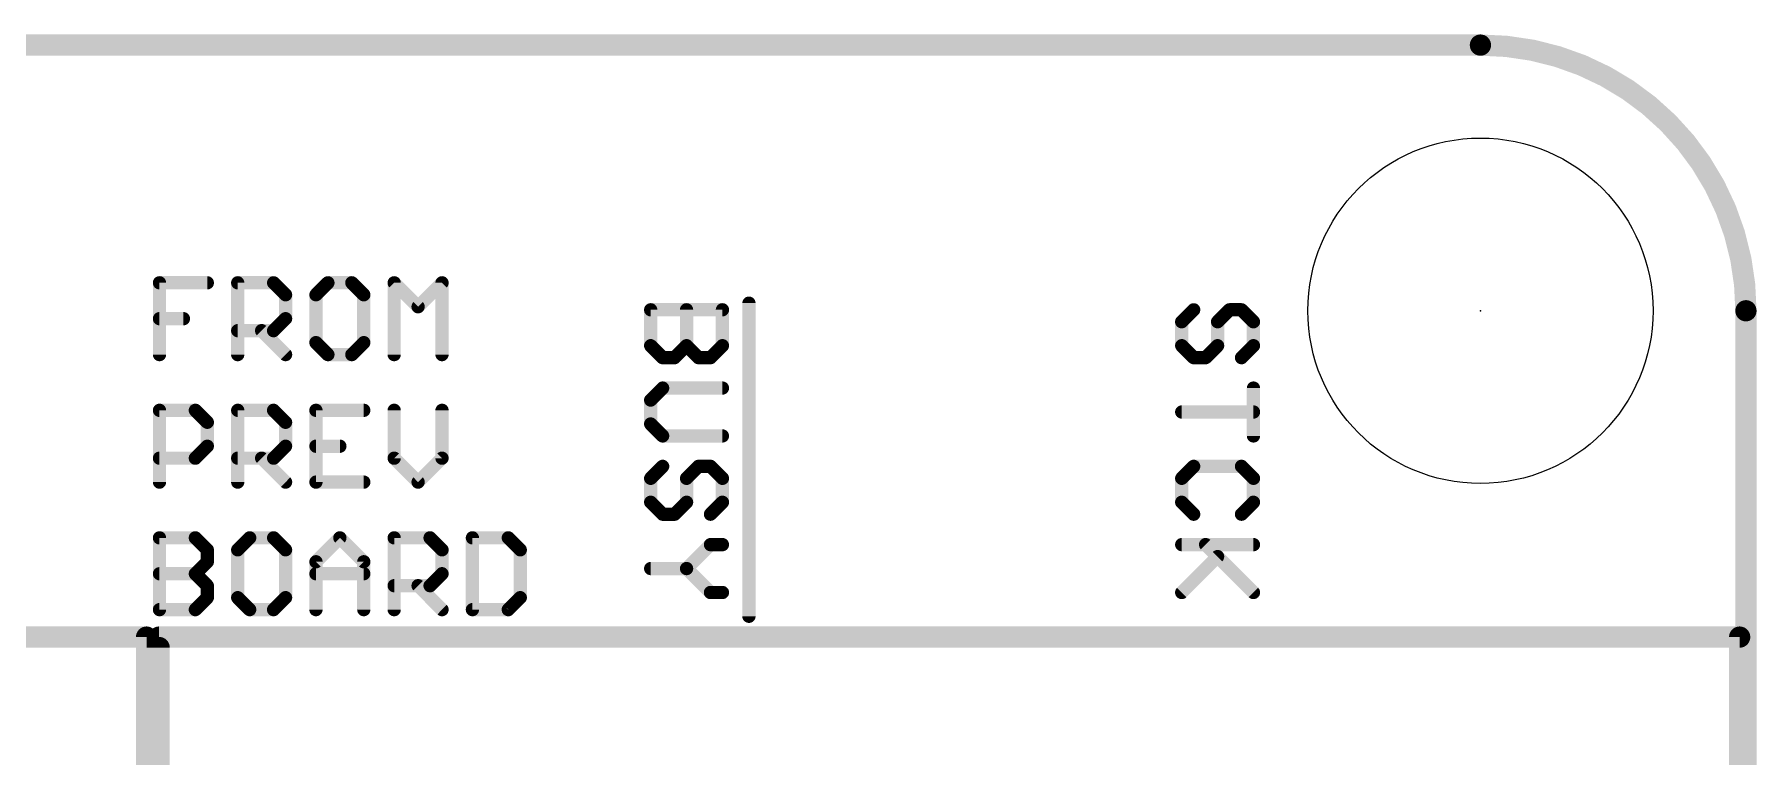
# Model space of a CAD drawing. Extents: x -0.1 to 74.4, y -25.4 to 49.6.
# Drawn here: x 57.29 to 73.76, y 42.73 to 49.63 of the extents above; entities that cross this region are included whole.
import ezdxf

# ---------------------------------------------------------------- set-up
doc = ezdxf.new("R2010")
doc.units = 0
for name, color, linetype in [('15', 12, 'CONTINUOUS'), ('16', 132, 'CONTINUOUS'), ('20', 53, 'CONTINUOUS'), ('21', 41, 'CONTINUOUS'), ('23', 53, 'CONTINUOUS')]:
    doc.layers.add(name, color=color, linetype=linetype)

msp = doc.modelspace()

# ---------------------------------------------------------------- linework, layer by layer
at = {"layer": '15', "const_width": 0.2032}
for points in [[(2.54, 49.53), (71.12, 49.53)], [(73.66, 46.99), (73.66, 2.54)]]:
    msp.add_lwpolyline(points, dxfattribs=at)
at = {"layer": '15'}
for points, const_width in [([(73.66, 46.99, 0.4142), (71.12, 49.53)], 0.2032), ([(71.12, 49.5808, 1), (71.12, 49.4792)], 0.1016), ([(71.12, 49.4792, 1), (71.12, 49.5808)], 0.1016), ([(73.7108, 46.99, 1), (73.6092, 46.99)], 0.1016), ([(73.6092, 46.99, 1), (73.7108, 46.99)], 0.1016)]:
    msp.add_lwpolyline(points, format="xyb", dxfattribs=dict(at, const_width=const_width))
at = {"layer": '16', "const_width": 0.2032}
for points in [[(2.54, 49.53), (71.12, 49.53)], [(73.66, 46.99), (73.66, 2.54)]]:
    msp.add_lwpolyline(points, dxfattribs=at)
at = {"layer": '16'}
for points, const_width in [([(73.66, 46.99, 0.4142), (71.12, 49.53)], 0.2032), ([(71.12, 49.5808, 1), (71.12, 49.4792)], 0.1016), ([(71.12, 49.4792, 1), (71.12, 49.5808)], 0.1016), ([(73.7108, 46.99, 1), (73.6092, 46.99)], 0.1016), ([(73.6092, 46.99, 1), (73.7108, 46.99)], 0.1016)]:
    msp.add_lwpolyline(points, format="xyb", dxfattribs=dict(at, const_width=const_width))
at = {"layer": '20', "const_width": 0.2032}
for points in [[(71.12, 49.53), (2.54, 49.53)], [(73.66, 2.54), (73.66, 46.99)]]:
    msp.add_lwpolyline(points, dxfattribs=at)
at = {"layer": '20'}
for points, const_width in [([(73.66, 46.99, 0.4142), (71.12, 49.53)], 0.2032), ([(71.12, 49.5808, 1), (71.12, 49.4792)], 0.1016), ([(71.12, 49.4792, 1), (71.12, 49.5808)], 0.1016), ([(73.7108, 46.99, 1), (73.6092, 46.99)], 0.1016), ([(73.6092, 46.99, 1), (73.7108, 46.99)], 0.1016)]:
    msp.add_lwpolyline(points, format="xyb", dxfattribs=dict(at, const_width=const_width))
msp.add_circle((71.12, 46.99), 1.651, dxfattribs=at)
at = {"layer": '21'}
for points, const_width in [([(58.5153, 47.2573, 1), (58.4517, 47.2573)], 0.0635), ([(58.4835, 47.289, 1), (58.4835, 47.2255)], 0.0635), ([(58.9411, 47.2255, 1), (58.9411, 47.289)], 0.0635), ([(59.2637, 47.2573, 1), (59.2002, 47.2573)], 0.0635), ([(59.2319, 47.289, 1), (59.2319, 47.2255)], 0.0635), ([(59.5976, 47.2797, 1), (59.5527, 47.2348)], 0.0635), ([(59.5751, 47.2255, 1), (59.5751, 47.289)], 0.0635), ([(60.0947, 47.289, 1), (60.0947, 47.2255)], 0.0635), ([(60.1172, 47.2348, 1), (60.0723, 47.2797)], 0.0635), ([(60.346, 47.2797, 1), (60.3011, 47.2348)], 0.0635), ([(60.3235, 47.2255, 1), (60.3235, 47.289)], 0.0635), ([(60.7605, 47.2573, 1), (60.697, 47.2573)], 0.0635), ([(60.7512, 47.2797, 1), (60.7063, 47.2348)], 0.0635), ([(61.2181, 47.2573, 1), (61.1546, 47.2573)], 0.0635), ([(61.2088, 47.2348, 1), (61.1639, 47.2797)], 0.0635), ([(59.7213, 47.1429, 1), (59.6578, 47.1429)], 0.0635), ([(59.6671, 47.1204, 1), (59.712, 47.1653)], 0.0635), ([(60.0121, 47.1429, 1), (59.9486, 47.1429)], 0.0635), ([(59.9579, 47.1653, 1), (60.0028, 47.1204)], 0.0635), ([(60.4697, 47.1429, 1), (60.4062, 47.1429)], 0.0635), ([(60.4155, 47.1204, 1), (60.4604, 47.1653)], 0.0635), ([(64.1541, 47.0627, 1), (64.0906, 47.0627)], 0.0635), ([(58.4835, 46.9458, 1), (58.4835, 46.8823)], 0.0635), ([(58.7123, 46.8823, 1), (58.7123, 46.9458)], 0.0635), ([(59.712, 46.8916, 1), (59.6671, 46.9365)], 0.0635), ([(60.9351, 47.0509, 1), (60.98, 47.006)], 0.0635), ([(60.9351, 47.006, 1), (60.98, 47.0509)], 0.0635), ([(63.1825, 47.0309, 1), (63.1825, 46.9674)], 0.0635), ([(63.2143, 46.9992, 1), (63.1508, 46.9992)], 0.0635), ([(63.5574, 46.9992, 1), (63.4939, 46.9992)], 0.0635), ([(63.9006, 46.9992, 1), (63.8371, 46.9992)], 0.0635), ([(63.8689, 46.9674, 1), (63.8689, 47.0309)], 0.0635), ([(68.3993, 46.9767, 1), (68.3544, 47.0216)], 0.0635), ([(68.7201, 47.0309, 1), (68.7201, 46.9674)], 0.0635), ([(68.7425, 46.9767, 1), (68.6976, 47.0216)], 0.0635), ([(68.8569, 47.0216, 1), (68.812, 46.9767)], 0.0635), ([(68.8345, 46.9674, 1), (68.8345, 47.0309)], 0.0635), ([(59.2319, 46.8314, 1), (59.2319, 46.7679)], 0.0635), ([(59.4832, 46.8221, 1), (59.4383, 46.7772)], 0.0635), ([(59.5527, 46.8221, 1), (59.5976, 46.7772)], 0.0635), ([(59.5751, 46.7679, 1), (59.5751, 46.8314)], 0.0635), ([(59.6578, 46.9141, 1), (59.7213, 46.9141)], 0.0635), ([(68.2943, 46.8848, 1), (68.2308, 46.8848)], 0.0635), ([(68.24, 46.9072, 1), (68.285, 46.8623)], 0.0635), ([(68.6374, 46.8848, 1), (68.5739, 46.8848)], 0.0635), ([(68.5832, 46.9072, 1), (68.6281, 46.8623)], 0.0635), ([(68.9806, 46.8848, 1), (68.9171, 46.8848)], 0.0635), ([(68.9264, 46.8623, 1), (68.9713, 46.9072)], 0.0635), ([(59.6671, 46.5484, 1), (59.712, 46.5934)], 0.0635), ([(59.9486, 46.6853, 1), (60.0121, 46.6853)], 0.0635), ([(60.0028, 46.7077, 1), (59.9579, 46.6628)], 0.0635), ([(60.0947, 46.6027, 1), (60.0947, 46.5391)], 0.0635), ([(60.0723, 46.5484, 1), (60.1172, 46.5934)], 0.0635), ([(60.3011, 46.5934, 1), (60.346, 46.5484)], 0.0635), ([(60.3235, 46.5391, 1), (60.3235, 46.6027)], 0.0635), ([(60.4062, 46.6853, 1), (60.4697, 46.6853)], 0.0635), ([(60.4604, 46.6628, 1), (60.4155, 46.7077)], 0.0635), ([(63.205, 46.6784, 1), (63.16, 46.6335)], 0.0635), ([(63.1508, 46.656, 1), (63.2143, 46.656)], 0.0635), ([(63.4939, 46.656, 1), (63.5574, 46.656)], 0.0635), ([(63.5481, 46.6784, 1), (63.5032, 46.6335)], 0.0635), ([(63.5481, 46.6335, 1), (63.5032, 46.6784)], 0.0635), ([(63.8371, 46.656, 1), (63.9006, 46.656)], 0.0635), ([(63.8913, 46.6335, 1), (63.8464, 46.6784)], 0.0635), ([(68.285, 46.6784, 1), (68.24, 46.6335)], 0.0635), ([(68.2308, 46.656, 1), (68.2943, 46.656)], 0.0635), ([(68.5739, 46.656, 1), (68.6374, 46.656)], 0.0635), ([(68.6281, 46.6335, 1), (68.5832, 46.6784)], 0.0635), ([(68.9171, 46.656, 1), (68.9806, 46.656)], 0.0635), ([(68.9713, 46.6335, 1), (68.9264, 46.6784)], 0.0635), ([(58.4517, 46.5709, 1), (58.5153, 46.5709)], 0.0635), ([(59.2002, 46.5709, 1), (59.2637, 46.5709)], 0.0635), ([(60.697, 46.5709, 1), (60.7605, 46.5709)], 0.0635), ([(61.1546, 46.5709, 1), (61.2181, 46.5709)], 0.0635), ([(63.2969, 46.5733, 1), (63.2969, 46.5098)], 0.0635), ([(63.2744, 46.5191, 1), (63.3193, 46.564)], 0.0635), ([(63.3888, 46.564, 1), (63.4337, 46.5191)], 0.0635), ([(63.4113, 46.5098, 1), (63.4113, 46.5733)], 0.0635), ([(63.6401, 46.5733, 1), (63.6401, 46.5098)], 0.0635), ([(63.6176, 46.5191, 1), (63.6625, 46.564)], 0.0635), ([(63.732, 46.564, 1), (63.7769, 46.5191)], 0.0635), ([(63.7545, 46.5098, 1), (63.7545, 46.5733)], 0.0635), ([(68.3769, 46.5733, 1), (68.3769, 46.5098)], 0.0635), ([(68.3544, 46.5191, 1), (68.3993, 46.564)], 0.0635), ([(68.4688, 46.564, 1), (68.5137, 46.5191)], 0.0635), ([(68.4913, 46.5098, 1), (68.4913, 46.5733)], 0.0635), ([(68.812, 46.564, 1), (68.8569, 46.5191)], 0.0635), ([(63.2969, 46.2825, 1), (63.2969, 46.219)], 0.0635), ([(63.3193, 46.2283, 1), (63.2744, 46.2732)], 0.0635), ([(63.8689, 46.219, 1), (63.8689, 46.2825)], 0.0635), ([(68.9806, 46.2507, 1), (68.9171, 46.2507)], 0.0635), ([(63.2143, 46.1364, 1), (63.1508, 46.1364)], 0.0635), ([(63.16, 46.1588, 1), (63.205, 46.1139)], 0.0635), ([(58.5153, 46.0381, 1), (58.4517, 46.0381)], 0.0635), ([(58.4835, 46.0698, 1), (58.4835, 46.0063)], 0.0635), ([(58.8491, 46.0605, 1), (58.8042, 46.0156)], 0.0635), ([(58.8267, 46.0063, 1), (58.8267, 46.0698)], 0.0635), ([(58.9728, 45.9237, 1), (58.9093, 45.9237)], 0.0635), ([(58.9186, 45.9012, 1), (58.9635, 45.9461)], 0.0635), ([(59.2637, 46.0381, 1), (59.2002, 46.0381)], 0.0635), ([(59.2319, 46.0698, 1), (59.2319, 46.0063)], 0.0635), ([(59.5976, 46.0605, 1), (59.5527, 46.0156)], 0.0635), ([(59.5751, 46.0063, 1), (59.5751, 46.0698)], 0.0635), ([(59.7213, 45.9237, 1), (59.6578, 45.9237)], 0.0635), ([(59.6671, 45.9012, 1), (59.712, 45.9461)], 0.0635), ([(59.9803, 46.0698, 1), (59.9803, 46.0063)], 0.0635), ([(60.0121, 46.0381, 1), (59.9486, 46.0381)], 0.0635), ([(60.4379, 46.0063, 1), (60.4379, 46.0698)], 0.0635), ([(60.7605, 46.0381, 1), (60.697, 46.0381)], 0.0635), ([(61.2181, 46.0381, 1), (61.1546, 46.0381)], 0.0635), ([(63.205, 45.93, 1), (63.16, 45.8851)], 0.0635), ([(68.2625, 46.0537, 1), (68.2625, 45.9902)], 0.0635), ([(68.9489, 45.9902, 1), (68.9489, 46.0537)], 0.0635), ([(63.1508, 45.9076, 1), (63.2143, 45.9076)], 0.0635), ([(63.2969, 45.8249, 1), (63.2969, 45.7614)], 0.0635), ([(63.2744, 45.7707, 1), (63.3193, 45.8156)], 0.0635), ([(63.8689, 45.7614, 1), (63.8689, 45.8249)], 0.0635), ([(68.9171, 45.7932, 1), (68.9806, 45.7932)], 0.0635), ([(58.4835, 45.6122, 1), (58.4835, 45.5487)], 0.0635), ([(58.8042, 45.6029, 1), (58.8491, 45.558)], 0.0635), ([(58.8267, 45.5487, 1), (58.8267, 45.6122)], 0.0635), ([(58.9093, 45.6949, 1), (58.9728, 45.6949)], 0.0635), ([(58.9635, 45.6724, 1), (58.9186, 45.7173)], 0.0635), ([(59.2319, 45.6122, 1), (59.2319, 45.5487)], 0.0635), ([(59.4832, 45.6029, 1), (59.4383, 45.558)], 0.0635), ([(59.5527, 45.6029, 1), (59.5976, 45.558)], 0.0635), ([(59.5751, 45.5487, 1), (59.5751, 45.6122)], 0.0635), ([(59.6578, 45.6949, 1), (59.7213, 45.6949)], 0.0635), ([(59.712, 45.6724, 1), (59.6671, 45.7173)], 0.0635), ([(59.9803, 45.7266, 1), (59.9803, 45.6631)], 0.0635), ([(60.2091, 45.6631, 1), (60.2091, 45.7266)], 0.0635), ([(60.7512, 45.6029, 1), (60.7063, 45.558)], 0.0635), ([(61.2088, 45.558, 1), (61.1639, 45.6029)], 0.0635), ([(60.697, 45.5805, 1), (60.7605, 45.5805)], 0.0635), ([(61.1546, 45.5805, 1), (61.2181, 45.5805)], 0.0635), ([(63.3193, 45.4799, 1), (63.2744, 45.5248)], 0.0635), ([(63.6401, 45.5341, 1), (63.6401, 45.4706)], 0.0635), ([(63.6625, 45.4799, 1), (63.6176, 45.5248)], 0.0635), ([(63.7769, 45.5248, 1), (63.732, 45.4799)], 0.0635), ([(63.7545, 45.4706, 1), (63.7545, 45.5341)], 0.0635), ([(68.3769, 45.5341, 1), (68.3769, 45.4706)], 0.0635), ([(68.3993, 45.4799, 1), (68.3544, 45.5248)], 0.0635), ([(68.8569, 45.5248, 1), (68.812, 45.4799)], 0.0635), ([(68.8345, 45.4706, 1), (68.8345, 45.5341)], 0.0635), ([(58.4517, 45.3517, 1), (58.5153, 45.3517)], 0.0635), ([(59.2002, 45.3517, 1), (59.2637, 45.3517)], 0.0635), ([(59.6671, 45.3292, 1), (59.712, 45.3742)], 0.0635), ([(59.9803, 45.3835, 1), (59.9803, 45.3199)], 0.0635), ([(59.9486, 45.3517, 1), (60.0121, 45.3517)], 0.0635), ([(60.4379, 45.3199, 1), (60.4379, 45.3835)], 0.0635), ([(60.9351, 45.3742, 1), (60.98, 45.3292)], 0.0635), ([(60.9351, 45.3292, 1), (60.98, 45.3742)], 0.0635), ([(63.2143, 45.3879, 1), (63.1508, 45.3879)], 0.0635), ([(63.16, 45.4104, 1), (63.205, 45.3655)], 0.0635), ([(63.5574, 45.3879, 1), (63.4939, 45.3879)], 0.0635), ([(63.5032, 45.4104, 1), (63.5481, 45.3655)], 0.0635), ([(63.9006, 45.3879, 1), (63.8371, 45.3879)], 0.0635), ([(63.8464, 45.3655, 1), (63.8913, 45.4104)], 0.0635), ([(68.2943, 45.3879, 1), (68.2308, 45.3879)], 0.0635), ([(68.24, 45.4104, 1), (68.285, 45.3655)], 0.0635), ([(68.9806, 45.3879, 1), (68.9171, 45.3879)], 0.0635), ([(68.9264, 45.3655, 1), (68.9713, 45.4104)], 0.0635), ([(63.205, 45.1816, 1), (63.16, 45.1367)], 0.0635), ([(63.1508, 45.1591, 1), (63.2143, 45.1591)], 0.0635), ([(63.4939, 45.1591, 1), (63.5574, 45.1591)], 0.0635), ([(63.5481, 45.1367, 1), (63.5032, 45.1816)], 0.0635), ([(63.8371, 45.1591, 1), (63.9006, 45.1591)], 0.0635), ([(63.8913, 45.1367, 1), (63.8464, 45.1816)], 0.0635), ([(68.285, 45.1816, 1), (68.24, 45.1367)], 0.0635), ([(68.2308, 45.1591, 1), (68.2943, 45.1591)], 0.0635), ([(68.9171, 45.1591, 1), (68.9806, 45.1591)], 0.0635), ([(68.9713, 45.1367, 1), (68.9264, 45.1816)], 0.0635), ([(63.2969, 45.0765, 1), (63.2969, 45.013)], 0.0635), ([(63.2744, 45.0223, 1), (63.3193, 45.0672)], 0.0635), ([(63.3888, 45.0672, 1), (63.4337, 45.0223)], 0.0635), ([(63.4113, 45.013, 1), (63.4113, 45.0765)], 0.0635), ([(63.732, 45.0672, 1), (63.7769, 45.0223)], 0.0635), ([(68.3544, 45.0223, 1), (68.3993, 45.0672)], 0.0635), ([(68.812, 45.0672, 1), (68.8569, 45.0223)], 0.0635), ([(58.5153, 44.8189, 1), (58.4517, 44.8189)], 0.0635), ([(58.4835, 44.8506, 1), (58.4835, 44.7871)], 0.0635), ([(58.8491, 44.8413, 1), (58.8042, 44.7964)], 0.0635), ([(58.8267, 44.7871, 1), (58.8267, 44.8506)], 0.0635), ([(59.3463, 44.8506, 1), (59.3463, 44.7871)], 0.0635), ([(59.3688, 44.7964, 1), (59.3239, 44.8413)], 0.0635), ([(59.5976, 44.8413, 1), (59.5527, 44.7964)], 0.0635), ([(59.5751, 44.7871, 1), (59.5751, 44.8506)], 0.0635), ([(60.2316, 44.8413, 1), (60.1867, 44.7964)], 0.0635), ([(60.2316, 44.7964, 1), (60.1867, 44.8413)], 0.0635), ([(60.7287, 44.8506, 1), (60.7287, 44.7871)], 0.0635), ([(60.7605, 44.8189, 1), (60.697, 44.8189)], 0.0635), ([(61.0944, 44.8413, 1), (61.0495, 44.7964)], 0.0635), ([(61.0719, 44.7871, 1), (61.0719, 44.8506)], 0.0635), ([(61.5089, 44.8189, 1), (61.4454, 44.8189)], 0.0635), ([(61.4772, 44.8506, 1), (61.4772, 44.7871)], 0.0635), ([(61.8428, 44.8413, 1), (61.7979, 44.7964)], 0.0635), ([(61.8204, 44.7871, 1), (61.8204, 44.8506)], 0.0635), ([(63.7545, 44.7857, 1), (63.7545, 44.7222)], 0.0635), ([(63.7769, 44.7315, 1), (63.732, 44.7764)], 0.0635), ([(63.8689, 44.7222, 1), (63.8689, 44.7857)], 0.0635), ([(68.2625, 44.7857, 1), (68.2625, 44.7222)], 0.0635), ([(68.5137, 44.7764, 1), (68.4688, 44.7315)], 0.0635), ([(68.9489, 44.7222, 1), (68.9489, 44.7857)], 0.0635), ([(58.9728, 44.7045, 1), (58.9093, 44.7045)], 0.0635), ([(58.9186, 44.682, 1), (58.9635, 44.7269)], 0.0635), ([(58.9635, 44.5676, 1), (58.9186, 44.6125)], 0.0635), ([(59.2637, 44.7045, 1), (59.2002, 44.7045)], 0.0635), ([(59.2095, 44.7269, 1), (59.2544, 44.682)], 0.0635), ([(59.7213, 44.7045, 1), (59.6578, 44.7045)], 0.0635), ([(59.6671, 44.682, 1), (59.712, 44.7269)], 0.0635), ([(60.0121, 44.5901, 1), (59.9486, 44.5901)], 0.0635), ([(60.4697, 44.5901, 1), (60.4062, 44.5901)], 0.0635), ([(61.2181, 44.7045, 1), (61.1546, 44.7045)], 0.0635), ([(61.1639, 44.682, 1), (61.2088, 44.7269)], 0.0635), ([(61.9665, 44.7045, 1), (61.903, 44.7045)], 0.0635), ([(61.9123, 44.682, 1), (61.9572, 44.7269)], 0.0635), ([(68.6281, 44.6171, 1), (68.5832, 44.662)], 0.0635), ([(58.4835, 44.5074, 1), (58.4835, 44.4439)], 0.0635), ([(58.8491, 44.4981, 1), (58.8042, 44.4532)], 0.0635), ([(58.8042, 44.4981, 1), (58.8491, 44.4532)], 0.0635), ([(58.8267, 44.4439, 1), (58.8267, 44.5074)], 0.0635), ([(58.9093, 44.5901, 1), (58.9728, 44.5901)], 0.0635), ([(59.9803, 44.5074, 1), (59.9803, 44.4439)], 0.0635), ([(59.9579, 44.6125, 1), (60.0028, 44.5676)], 0.0635), ([(60.4155, 44.5676, 1), (60.4604, 44.6125)], 0.0635), ([(60.4379, 44.4439, 1), (60.4379, 44.5074)], 0.0635), ([(61.1546, 44.4757, 1), (61.2181, 44.4757)], 0.0635), ([(61.2088, 44.4532, 1), (61.1639, 44.4981)], 0.0635), ([(63.1825, 44.5569, 1), (63.1825, 44.4934)], 0.0635), ([(63.5481, 44.5476, 1), (63.5032, 44.5027)], 0.0635), ([(63.5032, 44.5476, 1), (63.5481, 44.5027)], 0.0635), ([(63.5257, 44.4934, 1), (63.5257, 44.5569)], 0.0635), ([(58.9728, 44.3613, 1), (58.9093, 44.3613)], 0.0635), ([(58.9186, 44.3388, 1), (58.9635, 44.3837)], 0.0635), ([(60.7287, 44.393, 1), (60.7287, 44.3295)], 0.0635), ([(60.98, 44.3837, 1), (60.9351, 44.3388)], 0.0635), ([(61.0495, 44.3837, 1), (61.0944, 44.3388)], 0.0635), ([(61.0719, 44.3295, 1), (61.0719, 44.393)], 0.0635), ([(63.7545, 44.3281, 1), (63.7545, 44.2646)], 0.0635), ([(63.732, 44.2739, 1), (63.7769, 44.3188)], 0.0635), ([(63.8689, 44.2646, 1), (63.8689, 44.3281)], 0.0635), ([(68.24, 44.3188, 1), (68.285, 44.2739)], 0.0635), ([(68.9264, 44.2739, 1), (68.9713, 44.3188)], 0.0635), ([(58.4835, 44.1643, 1), (58.4835, 44.1007)], 0.0635), ([(58.4517, 44.1325, 1), (58.5153, 44.1325)], 0.0635), ([(58.8042, 44.155, 1), (58.8491, 44.11)], 0.0635), ([(58.8267, 44.1007, 1), (58.8267, 44.1643)], 0.0635), ([(58.9093, 44.2469, 1), (58.9728, 44.2469)], 0.0635), ([(58.9635, 44.2244, 1), (58.9186, 44.2693)], 0.0635), ([(59.2002, 44.2469, 1), (59.2637, 44.2469)], 0.0635), ([(59.2544, 44.2693, 1), (59.2095, 44.2244)], 0.0635), ([(59.3463, 44.1643, 1), (59.3463, 44.1007)], 0.0635), ([(59.3239, 44.11, 1), (59.3688, 44.155)], 0.0635), ([(59.5527, 44.155, 1), (59.5976, 44.11)], 0.0635), ([(59.5751, 44.1007, 1), (59.5751, 44.1643)], 0.0635), ([(59.6578, 44.2469, 1), (59.7213, 44.2469)], 0.0635), ([(59.712, 44.2244, 1), (59.6671, 44.2693)], 0.0635), ([(59.9486, 44.1325, 1), (60.0121, 44.1325)], 0.0635), ([(60.4062, 44.1325, 1), (60.4697, 44.1325)], 0.0635), ([(60.697, 44.1325, 1), (60.7605, 44.1325)], 0.0635), ([(61.1639, 44.11, 1), (61.2088, 44.155)], 0.0635), ([(61.4454, 44.1325, 1), (61.5089, 44.1325)], 0.0635), ([(61.4772, 44.1643, 1), (61.4772, 44.1007)], 0.0635), ([(61.7979, 44.155, 1), (61.8428, 44.11)], 0.0635), ([(61.8204, 44.1007, 1), (61.8204, 44.1643)], 0.0635), ([(61.903, 44.2469, 1), (61.9665, 44.2469)], 0.0635), ([(61.9572, 44.2244, 1), (61.9123, 44.2693)], 0.0635), ([(64.0906, 44.069, 1), (64.1541, 44.069)], 0.0635), ([(58.4108, 43.87, 1), (58.3092, 43.87)], 0.1016), ([(58.36, 43.8192, 1), (58.36, 43.9208)], 0.1016), ([(58.48, 43.9208, 1), (58.48, 43.8192)], 0.1016), ([(58.5308, 43.77, 1), (58.4292, 43.77)], 0.1016), ([(73.6508, 43.87, 1), (73.5492, 43.87)], 0.1016), ([(73.6, 43.8192, 1), (73.6, 43.9208)], 0.1016)]:
    msp.add_lwpolyline(points, format="xyb", dxfattribs=dict(at, const_width=const_width))
for points, const_width in [([(58.4835, 46.5709), (58.4835, 47.2573)], 0.127), ([(58.4835, 47.2573), (58.9411, 47.2573)], 0.127), ([(59.2319, 46.5709), (59.2319, 47.2573)], 0.127), ([(59.2319, 47.2573), (59.5751, 47.2573)], 0.127), ([(59.5751, 47.2573), (59.6895, 47.1429)], 0.127), ([(60.0947, 47.2573), (59.9803, 47.1429)], 0.127), ([(60.3235, 47.2573), (60.0947, 47.2573)], 0.127), ([(60.4379, 47.1429), (60.3235, 47.2573)], 0.127), ([(60.7287, 46.5709), (60.7287, 47.2573)], 0.127), ([(60.7287, 47.2573), (60.9575, 47.0285)], 0.127), ([(60.9575, 47.0285), (61.1863, 47.2573)], 0.127), ([(61.1863, 47.2573), (61.1863, 46.5709)], 0.127), ([(59.6895, 47.1429), (59.6895, 46.9141)], 0.127), ([(59.9803, 47.1429), (59.9803, 46.6853)], 0.127), ([(60.4379, 46.6853), (60.4379, 47.1429)], 0.127), ([(64.1223, 47.0627), (64.1223, 44.069)], 0.127), ([(58.4835, 46.9141), (58.7123, 46.9141)], 0.127), ([(59.6895, 46.9141), (59.5751, 46.7997)], 0.127), ([(63.1825, 46.9992), (63.8689, 46.9992)], 0.127), ([(63.1825, 46.656), (63.1825, 46.9992)], 0.127), ([(63.5257, 46.9992), (63.5257, 46.656)], 0.127), ([(63.8689, 46.9992), (63.8689, 46.656)], 0.127), ([(68.2625, 46.8848), (68.3769, 46.9992)], 0.127), ([(68.7201, 46.9992), (68.6057, 46.8848)], 0.127), ([(68.8345, 46.9992), (68.7201, 46.9992)], 0.127), ([(68.9489, 46.8848), (68.8345, 46.9992)], 0.127), ([(59.5751, 46.7997), (59.2319, 46.7997)], 0.127), ([(59.4607, 46.7997), (59.6895, 46.5709)], 0.127), ([(68.2625, 46.656), (68.2625, 46.8848)], 0.127), ([(68.6057, 46.8848), (68.6057, 46.656)], 0.127), ([(68.9489, 46.656), (68.9489, 46.8848)], 0.127), ([(59.9803, 46.6853), (60.0947, 46.5709)], 0.127), ([(60.0947, 46.5709), (60.3235, 46.5709)], 0.127), ([(60.3235, 46.5709), (60.4379, 46.6853)], 0.127), ([(63.2969, 46.5416), (63.1825, 46.656)], 0.127), ([(63.5257, 46.656), (63.4113, 46.5416)], 0.127), ([(63.6401, 46.5416), (63.5257, 46.656)], 0.127), ([(63.8689, 46.656), (63.7545, 46.5416)], 0.127), ([(68.3769, 46.5416), (68.2625, 46.656)], 0.127), ([(68.6057, 46.656), (68.4913, 46.5416)], 0.127), ([(68.8345, 46.5416), (68.9489, 46.656)], 0.127), ([(63.4113, 46.5416), (63.2969, 46.5416)], 0.127), ([(63.7545, 46.5416), (63.6401, 46.5416)], 0.127), ([(68.4913, 46.5416), (68.3769, 46.5416)], 0.127), ([(63.2969, 46.2507), (63.1825, 46.1364)], 0.127), ([(63.8689, 46.2507), (63.2969, 46.2507)], 0.127), ([(68.9489, 46.2507), (68.9489, 45.7932)], 0.127), ([(63.1825, 46.1364), (63.1825, 45.9076)], 0.127), ([(58.4835, 45.3517), (58.4835, 46.0381)], 0.127), ([(58.4835, 46.0381), (58.8267, 46.0381)], 0.127), ([(58.8267, 46.0381), (58.9411, 45.9237)], 0.127), ([(58.9411, 45.9237), (58.9411, 45.6949)], 0.127), ([(59.2319, 45.3517), (59.2319, 46.0381)], 0.127), ([(59.2319, 46.0381), (59.5751, 46.0381)], 0.127), ([(59.5751, 46.0381), (59.6895, 45.9237)], 0.127), ([(59.6895, 45.9237), (59.6895, 45.6949)], 0.127), ([(60.4379, 46.0381), (59.9803, 46.0381)], 0.127), ([(59.9803, 46.0381), (59.9803, 45.3517)], 0.127), ([(60.7287, 46.0381), (60.7287, 45.5805)], 0.127), ([(61.1863, 45.5805), (61.1863, 46.0381)], 0.127), ([(63.1825, 45.9076), (63.2969, 45.7932)], 0.127), ([(68.2625, 46.022), (68.9489, 46.022)], 0.127), ([(63.2969, 45.7932), (63.8689, 45.7932)], 0.127), ([(58.8267, 45.5805), (58.4835, 45.5805)], 0.127), ([(58.9411, 45.6949), (58.8267, 45.5805)], 0.127), ([(59.5751, 45.5805), (59.2319, 45.5805)], 0.127), ([(59.4607, 45.5805), (59.6895, 45.3517)], 0.127), ([(59.6895, 45.6949), (59.5751, 45.5805)], 0.127), ([(59.9803, 45.6949), (60.2091, 45.6949)], 0.127), ([(60.7287, 45.5805), (60.9575, 45.3517)], 0.127), ([(60.9575, 45.3517), (61.1863, 45.5805)], 0.127), ([(63.1825, 45.3879), (63.2969, 45.5023)], 0.127), ([(63.6401, 45.5023), (63.5257, 45.3879)], 0.127), ([(63.7545, 45.5023), (63.6401, 45.5023)], 0.127), ([(63.8689, 45.3879), (63.7545, 45.5023)], 0.127), ([(68.3769, 45.5023), (68.2625, 45.3879)], 0.127), ([(68.8345, 45.5023), (68.3769, 45.5023)], 0.127), ([(68.9489, 45.3879), (68.8345, 45.5023)], 0.127), ([(59.9803, 45.3517), (60.4379, 45.3517)], 0.127), ([(63.1825, 45.1591), (63.1825, 45.3879)], 0.127), ([(63.5257, 45.3879), (63.5257, 45.1591)], 0.127), ([(63.8689, 45.1591), (63.8689, 45.3879)], 0.127), ([(68.2625, 45.3879), (68.2625, 45.1591)], 0.127), ([(68.9489, 45.1591), (68.9489, 45.3879)], 0.127), ([(63.2969, 45.0447), (63.1825, 45.1591)], 0.127), ([(63.5257, 45.1591), (63.4113, 45.0447)], 0.127), ([(63.7545, 45.0447), (63.8689, 45.1591)], 0.127), ([(68.2625, 45.1591), (68.3769, 45.0447)], 0.127), ([(68.8345, 45.0447), (68.9489, 45.1591)], 0.127), ([(63.4113, 45.0447), (63.2969, 45.0447)], 0.127), ([(58.4835, 44.1325), (58.4835, 44.8189)], 0.127), ([(58.4835, 44.8189), (58.8267, 44.8189)], 0.127), ([(58.8267, 44.8189), (58.9411, 44.7045)], 0.127), ([(59.3463, 44.8189), (59.2319, 44.7045)], 0.127), ([(59.5751, 44.8189), (59.3463, 44.8189)], 0.127), ([(59.6895, 44.7045), (59.5751, 44.8189)], 0.127), ([(59.9803, 44.5901), (60.2091, 44.8189)], 0.127), ([(60.2091, 44.8189), (60.4379, 44.5901)], 0.127), ([(60.7287, 44.1325), (60.7287, 44.8189)], 0.127), ([(60.7287, 44.8189), (61.0719, 44.8189)], 0.127), ([(61.0719, 44.8189), (61.1863, 44.7045)], 0.127), ([(61.4772, 44.8189), (61.4772, 44.1325)], 0.127), ([(61.8204, 44.8189), (61.4772, 44.8189)], 0.127), ([(61.9348, 44.7045), (61.8204, 44.8189)], 0.127), ([(63.7545, 44.7539), (63.5257, 44.5251)], 0.127), ([(63.8689, 44.7539), (63.7545, 44.7539)], 0.127), ([(68.9489, 44.7539), (68.2625, 44.7539)], 0.127), ([(68.4913, 44.7539), (68.9489, 44.2963)], 0.127), ([(58.9411, 44.5901), (58.8267, 44.4757)], 0.127), ([(58.9411, 44.7045), (58.9411, 44.5901)], 0.127), ([(59.2319, 44.7045), (59.2319, 44.2469)], 0.127), ([(59.6895, 44.2469), (59.6895, 44.7045)], 0.127), ([(59.9803, 44.1325), (59.9803, 44.5901)], 0.127), ([(60.4379, 44.5901), (60.4379, 44.1325)], 0.127), ([(61.1863, 44.7045), (61.1863, 44.4757)], 0.127), ([(61.9348, 44.2469), (61.9348, 44.7045)], 0.127), ([(68.6057, 44.6395), (68.2625, 44.2963)], 0.127), ([(58.4835, 44.4757), (58.8267, 44.4757)], 0.127), ([(58.8267, 44.4757), (58.9411, 44.3613)], 0.127), ([(59.9803, 44.4757), (60.4379, 44.4757)], 0.127), ([(61.1863, 44.4757), (61.0719, 44.3613)], 0.127), ([(63.5257, 44.5251), (63.1825, 44.5251)], 0.127), ([(63.5257, 44.5251), (63.7545, 44.2963)], 0.127), ([(58.9411, 44.3613), (58.9411, 44.2469)], 0.127), ([(61.0719, 44.3613), (60.7287, 44.3613)], 0.127), ([(60.9575, 44.3613), (61.1863, 44.1325)], 0.127), ([(63.7545, 44.2963), (63.8689, 44.2963)], 0.127), ([(58.8267, 44.1325), (58.4835, 44.1325)], 0.127), ([(58.9411, 44.2469), (58.8267, 44.1325)], 0.127), ([(59.2319, 44.2469), (59.3463, 44.1325)], 0.127), ([(59.3463, 44.1325), (59.5751, 44.1325)], 0.127), ([(59.5751, 44.1325), (59.6895, 44.2469)], 0.127), ([(61.4772, 44.1325), (61.8204, 44.1325)], 0.127), ([(61.8204, 44.1325), (61.9348, 44.2469)], 0.127), ([(53, 43.87), (58.36, 43.87)], 0.2032), ([(58.36, 43.87), (58.36, 34.97)], 0.2032), ([(58.48, 43.87), (73.6, 43.87)], 0.2032), ([(58.48, 34.87), (58.48, 43.77)], 0.2032), ([(73.6, 43.87), (73.6, 34.87)], 0.2032)]:
    msp.add_lwpolyline(points, dxfattribs=dict(at, const_width=const_width))
at = {"layer": '23'}
msp.add_point((71.12, 46.99), dxfattribs=at)

doc.saveas('drawing.dxf')
